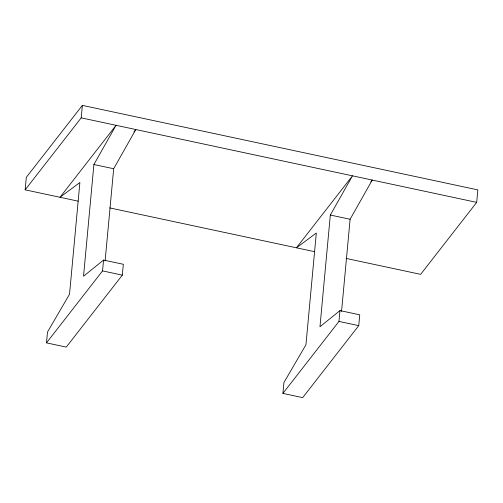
<?xml version="1.0" encoding="UTF-8"?>
<svg xmlns="http://www.w3.org/2000/svg" width="503" height="503" viewBox="0 0 503 503"><rect width="100%" height="100%" fill="white"/><g stroke="black" fill="none" stroke-linecap="round" stroke-linejoin="round"><path stroke-width="0.75" d="M78.254 201.181L25.15 189.832L26.307 177.352L82.36 105.379L477.85 189.895L476.693 202.376L420.64 274.349L346.152 258.429M46.496 342.87L47.502 332.037L69.527 294.211L79.889 182.507L60.002 197.277L116.055 125.31L93.898 164.512L83.536 276.222L103.555 260.064L123.329 264.289L122.323 275.122L66.27 347.095L46.496 342.87L102.549 270.897L103.555 260.064M25.15 189.832L81.203 117.859L82.36 105.379M105.121 260.919L113.672 168.738L135.829 129.535L133.911 131.993M282.919 393.396L283.925 382.563L305.95 344.737L316.312 233.034L296.424 247.803L352.477 175.83L330.326 215.039L319.965 326.743L339.978 310.59L359.752 314.815L358.746 325.648L302.693 397.622L282.919 393.396L338.972 321.423L339.978 310.59M341.55 311.439L350.101 219.264L372.251 180.055L370.818 181.904M81.203 117.859L476.693 202.376M93.898 164.512L113.672 168.738M330.326 215.039L350.101 219.264M109.736 207.909L314.677 251.707M102.549 270.897L122.323 275.122M338.972 321.423L358.746 325.648"/></g></svg>
